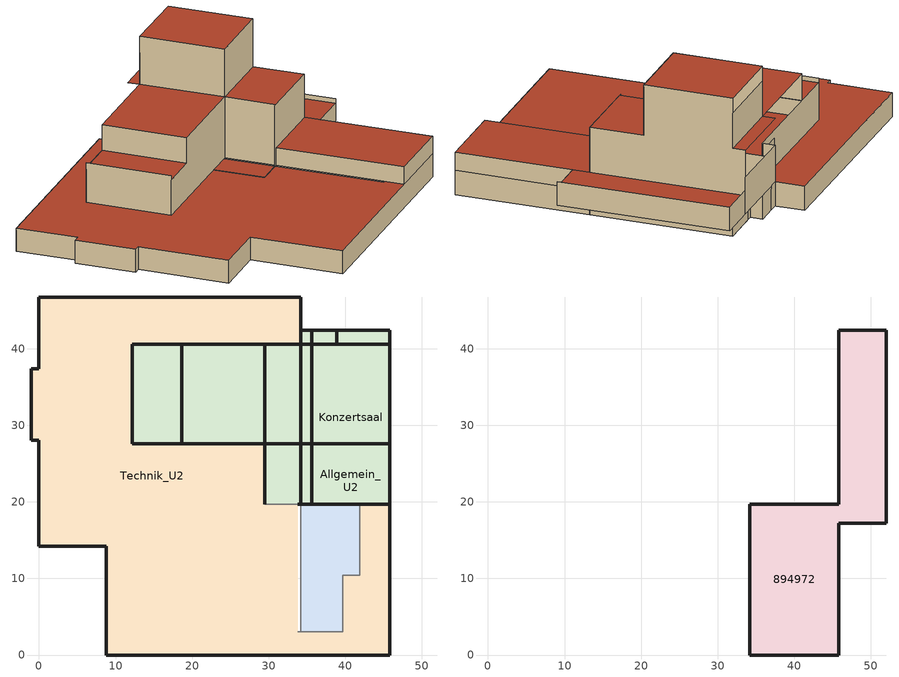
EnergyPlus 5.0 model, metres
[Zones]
Technik_U2
 floor ground (GROUND_FLOOR): 34.17,46.77 34.17,40.57 29.51,40.57 29.51,19.71 33.81,19.71 33.81,3.06 39.71,3.06 39.71,10.41 41.91,10.41 41.91,19.71 45.82,19.71 45.82,0 8.8,0 8.8,14.18 0,14.18 0,28.05 -1,28.05 -1,37.37 0,37.37 0,46.77 z0
 wall outside (EXT_WALL): 34.17,40.57 34.17,46.77 0,46.77 0,37.37 -1,37.37 -1,28.05 0,28.05 0,14.18 8.8,14.18 8.8,0 45.82,0 45.82,19.71 z0:3.6
 wall to Allgemein_U2 (ADJ_WALL): 34.17,3.06 34.17,19.71 / 45.82,19.71 41.91,19.71 41.91,10.41 39.71,10.41 39.71,3.06 33.81,3.06 z0:3.6
 wall to Konzertsaal (ADJ_WALL): 33.81,19.71 29.51,19.71 29.51,40.57 34.17,40.57 z0:3.6
 roof outside (EXT_ROOF): 0,46.77 0,37.37 -1,37.37 -1,28.05 0,28.05 0,14.18 8.8,14.18 8.8,0 45.82,0 45.82,19.71 41.91,19.71 41.91,10.41 39.71,10.41 39.71,3.06 33.81,3.06 33.81,19.71 29.51,19.71 29.51,40.57 34.17,40.57 34.17,46.77 z3.6
Konzertsaal
 floor ground (GROUND_FLOOR): 35.62,42.42 35.62,19.71 29.51,19.71 29.51,40.57 34.17,40.57 34.17,42.42 z0; 45.82,42.42 45.82,19.71 35.62,19.71 35.62,42.42 z3.6; 29.51,40.57 29.51,27.57 12.17,27.57 12.17,40.57 z3.6
 wall outside (EXT_WALL): 29.51,40.57 29.51,19.71 / 35.62,19.71 35.62,42.42 34.17,42.42 34.17,40.57 z0:3.6; 12.17,40.57 12.17,27.57 z3.6:9.79; 45.82,42.42 34.17,42.42 34.17,40.57 12.17,40.57 z3.6:9.1; 18.67,40.57 18.67,27.57 z9.1:13.1; 35.62,42.42 35.62,19.71 z3.6:7.9; 33.81,19.71 45.82,19.71 / 34.17,27.57 34.17,19.71 z3.6:13.1; 45.82,40.57 34.17,40.57 z13.1:18.36; 34.17,40.57 34.17,27.57 45.82,27.57 z13.1:20.6; 12.17,27.57,9.1 12.17,27.57,3.6 34.17,27.57,3.6 34.17,27.57,13.1 18.67,27.57,13.1 18.67,27.57,9.1; 45.82,19.71,13.1 45.82,19.71,3.6 45.82,42.42,3.6 45.82,42.42,13.1 45.82,40.57,13.1 45.82,40.57,20.6 45.82,27.57,20.6 45.82,27.57,13.1
 wall to Technik_U2 (ADJ_WALL): 34.17,40.57 29.51,40.57 z0:7.9
 wall to Allgemein_U2 (ADJ_WALL): 29.51,19.71 34.17,19.71 35.62,19.71 z0:3.6
 roof outside (EXT_ROOF): 29.51,27.57 29.51,19.71 33.81,19.71 33.81,27.57 z3.6; 12.17,40.57 12.17,27.57 18.67,27.57 18.67,40.57 z9.1; 34.17,40.57 34.17,27.57 45.82,27.57 45.82,40.57 z20.6; 18.67,40.57 18.67,27.57 34.17,27.57 34.17,19.71 45.82,19.71 45.82,27.57 34.17,27.57 34.17,40.57 z13.1; 34.17,42.42 34.17,40.57 45.82,40.57 45.82,42.42 z13.1
Allgemein_U2
 floor ground (GROUND_FLOOR): 45.82,40.57 45.82,19.71 41.91,19.71 41.91,10.41 39.71,10.41 39.71,3.06 34.17,3.06 34.17,19.71 35.62,19.71 35.62,42.42 38.93,42.42 38.93,40.57 z0
 wall outside (EXT_WALL): 45.82,19.71 45.82,40.57 39.93,40.57 38.93,40.57 38.93,42.42 35.62,42.42 z0:3.6
 wall to Technik_U2 (ADJ_WALL): 34.17,19.71 34.17,3.06 39.71,3.06 39.71,10.41 41.91,10.41 41.91,19.71 45.82,19.71 z0:3.6
 wall to Konzertsaal (ADJ_WALL): 35.62,42.42 35.62,19.71 34.17,19.71 z0:3.6
 roof outside (EXT_ROOF): 35.62,42.42 35.62,19.71 34.17,19.71 34.17,3.06 39.71,3.06 39.71,10.41 41.91,10.41 41.91,19.71 45.82,19.71 45.82,40.57 38.93,40.57 38.93,42.42 z3.6
894972
 floor ground (GROUND_FLOOR): 52.02,42.42 52.02,17.21 45.82,17.21 45.82,42.42 z3.6; 45.82,19.71 45.82,0 34.17,0 34.17,19.71 z3.6
 wall outside (EXT_WALL): 34.17,19.71 45.82,19.71 / 45.82,42.42 45.82,19.71 / 34.17,19.71 34.17,0 45.82,0 45.82,17.21 52.02,17.21 z3.6:6.36; 52.02,17.21 52.02,42.42 45.82,42.42 z3.6:7.11
 roof outside (EXT_ROOF): 34.17,19.71 34.17,0 45.82,0 45.82,19.71 z6.36; 45.82,42.42 45.82,17.21 52.02,17.21 52.02,42.42 z6.36
[Building]
TRNSYS17: North Axis {deg}=0; Terrain=City; Loads Convergence Tolerance Value=0; Temperature Convergence Tolerance Value {deltaC}=0; Solar Distribution=FullInteriorAndExterior; Maximum Number of Warmup Days=0
[Site:Location]
not used: Latitude {deg}=0; Longitude {deg}=0; Time Zone {hr}=0; Elevation {m}=0
[Construction]
GROUND_FLOOR; EXT_WALL; EXT_ROOF; ADJ_WALL: 
[WindowProperty:ShadingControl]
ESHADE=0; ISHADE=INPUT 1*MAX_ISHADE : SHADECNTRL=ISHADE_INTERNAL
[SurfaceProperty:OtherSideCoefficients]
BOUNDARY=IDENTICAL; BOUNDARY=INPUT 1*TBOUNDARY; BOUNDARY=INPUT 1*TBOUNDARY_2; BOUNDARY=INPUT 1*TBOUNDARY_3; BOUNDARY=INPUT 1*TGROUND; BOUNDARY=20; BOUNDARY=15
[Zone] Multiplier=1
Technik_U2; Konzertsaal; Allgemein_U2; 894972
